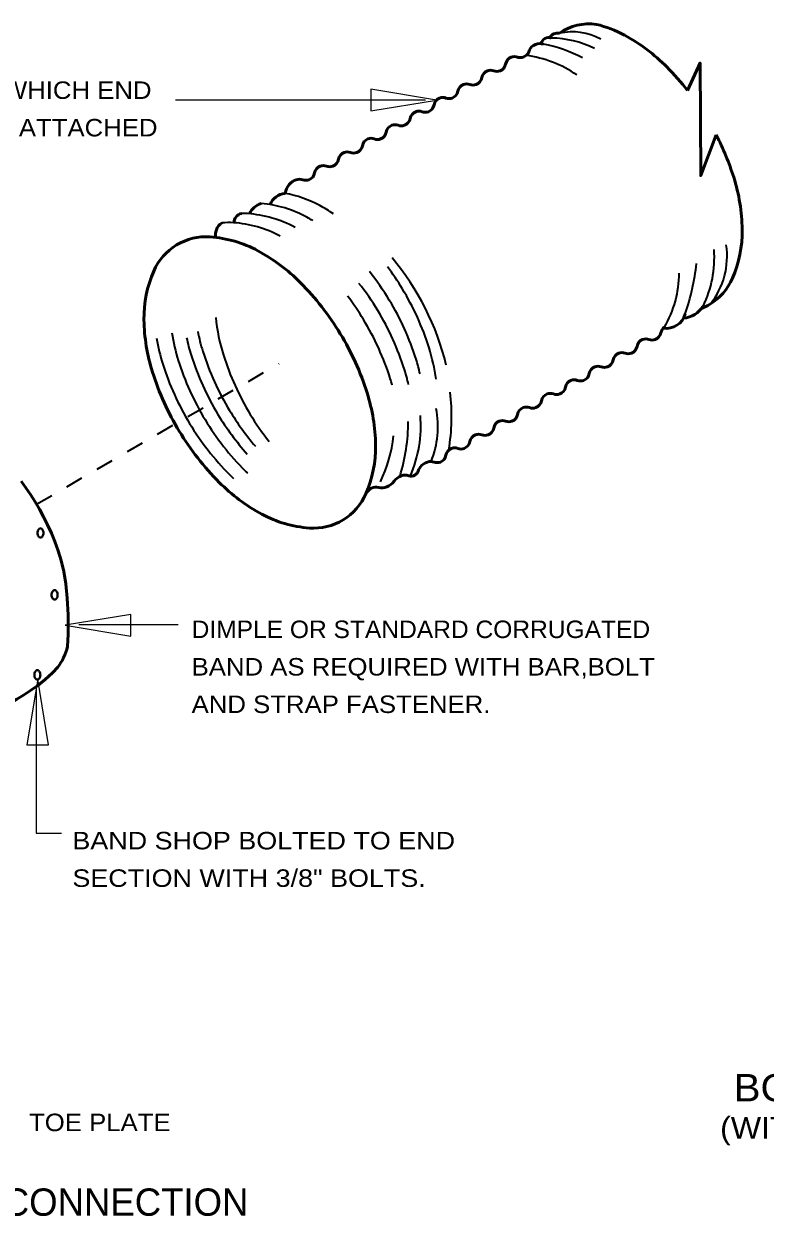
# Model space of a CAD drawing. Extents: x 35.6 to 70.9, y -0.1 to 21.9.
# Drawn here: x 46.09 to 50.33, y 6.67 to 13.49 of the extents above; entities that cross this region are included whole.
import ezdxf

# ---------------------------------------------------------------- set-up
doc = ezdxf.new("R2010")
doc.units = 0
doc.header["$LTSCALE"] = 0.05
doc.linetypes.add('DOTTED', pattern=[1.5, 0.3, -1.2])
doc.layers.add('1', color=7, linetype='Continuous', lineweight=40)
doc.layers.add('3', color=7, linetype='Continuous', lineweight=25)

msp = doc.modelspace()

# ---------------------------------------------------------------- linework, layer by layer
at = {"layer": '1', "lineweight": 53}
for points in [[(49.88708, 13.1105), (49.95783, 13.26733), (49.962, 12.62392), (50.05067, 12.85583)], [(46.34233, 9.93025), (46.34508, 10.00117), (46.34508, 10.11192), (46.34067, 10.20717), (46.33225, 10.28933), (46.3205, 10.3605), (46.30583, 10.42292), (46.28875, 10.47883), (46.26983, 10.5305), (46.24958, 10.57983), (46.228, 10.62717), (46.20533, 10.67267), (46.18158, 10.7165), (46.15675, 10.75867), (46.131, 10.79942), (46.10442, 10.83867), (46.077, 10.87658)], [(45.88208, 9.54692), (45.90992, 9.55825), (45.9435, 9.57308), (45.97825, 9.58983), (46.01442, 9.60842), (46.052, 9.62917), (46.091, 9.65242), (46.131, 9.67875), (46.172, 9.7085), (46.21358, 9.74233), (46.25558, 9.78067), (46.28617, 9.81192)]]:
    msp.add_lwpolyline(points, dxfattribs=at)
for centre, radius, start, end in [((49.14242, 13.389), 0.04937, 76.33591, 152.21402), ((49.3235, 13.19842), 0.29265, 81.83542, 125.38667), ((49.20517, 12.83492), 0.67249, 61.53572, 76.24189), ((49.04142, 13.31242), 0.06573, 70.3196, 153.66577), ((49.09267, 13.36675), 0.0457, 71.07779, 165.94963), ((49.02875, 12.50942), 1.0427, 44.82238, 61.53862), ((48.89683, 13.25267), 0.05087, 110.88612, 170.25502), ((48.89683, 13.25258), 0.05091, 69.14572, 110.85428), ((48.93308, 13.34717), 0.05043, 248.86012, 255.33099), ((48.929, 13.35225), 0.05451, 260.87737, 348.74644), ((48.76025, 13.17483), 0.0508, 69.14572, 110.85428), ((48.7965, 13.26992), 0.05092, 290.81299, 350.1819), ((48.659, 12.14108), 1.56457, 38.2858, 44.84392), ((48.65992, 13.192), 0.05087, 290.88612, 350.25502), ((48.76025, 13.17475), 0.05092, 110.813, 170.1819), ((48.7965, 13.26992), 0.05091, 249.14572, 290.85427), ((48.52342, 13.11417), 0.05087, 290.88612, 350.25502), ((48.62375, 13.097), 0.05087, 110.88612, 170.25502), ((48.62375, 13.09692), 0.05091, 69.14572, 110.85428), ((48.66, 13.19208), 0.05091, 249.14572, 290.85427), ((48.38692, 13.03642), 0.05092, 290.81299, 350.1819), ((48.48725, 13.01917), 0.05087, 110.88612, 170.25502), ((48.48725, 13.01908), 0.05091, 69.14572, 110.85428), ((48.5235, 13.11425), 0.05091, 249.14572, 290.85427), ((48.35067, 12.94125), 0.05092, 110.813, 170.1819), ((48.35067, 12.94133), 0.0508, 69.14572, 110.85428), ((48.38692, 13.03642), 0.05091, 249.14572, 290.85427), ((48.21417, 12.8635), 0.05087, 110.88612, 170.25502), ((48.21417, 12.86342), 0.05091, 69.14572, 110.85428), ((48.25042, 12.95858), 0.05091, 249.14572, 290.85427), ((48.25033, 12.9585), 0.05087, 290.88612, 350.25502), ((48.07758, 12.78567), 0.05081, 110.82585, 170.19476), ((48.07767, 12.78558), 0.05091, 69.14572, 110.85428), ((48.11392, 12.88075), 0.05091, 249.14572, 290.85427), ((48.11383, 12.88067), 0.05087, 290.88612, 350.25502), ((48.65933, 12.14142), 1.56403, 17.57629, 27.17802), ((47.94108, 12.70783), 0.05092, 110.813, 170.1819), ((47.94108, 12.70792), 0.0508, 69.14572, 110.85428), ((47.97733, 12.803), 0.05091, 249.14572, 290.85427), ((47.97733, 12.803), 0.05092, 290.81299, 350.1819), ((47.80458, 12.63), 0.05091, 69.14572, 110.85428), ((47.84075, 12.72508), 0.05087, 290.88612, 350.25502), ((47.70425, 12.64725), 0.05087, 290.88612, 350.25502), ((47.80458, 12.63008), 0.05087, 110.88612, 170.25502), ((47.84083, 12.72517), 0.05091, 249.14572, 290.85427), ((49.15617, 12.29908), 1.04277, 0.84786, 17.56411), ((47.69167, 12.50367), 0.10736, 140.53422, 170.21866), ((47.67633, 12.51625), 0.08758, 107.58179, 140.54451), ((47.668, 12.54267), 0.05992, 70.87942, 107.60289), ((47.70433, 12.64725), 0.0508, 250.82345, 290.82523), ((47.59258, 12.42558), 0.09658, 94.02021, 160.77965), ((47.48058, 12.36067), 0.10819, 107.09121, 155.76729), ((47.24517, 12.30375), 0.05257, 112.10468, 169.92184), ((47.34675, 12.35475), 0.05271, 100.617, 180.86197), ((47.13417, 11.94758), 0.32633, 85.9343, 121.21304), ((47.10933, 11.60217), 0.67259, 61.53771, 85.91094), ((47.34983, 12.26783), 0.1628, 163.91291, 179.12632), ((49.52633, 12.30458), 0.67258, 336.47377, 0.847), ((47.134, 11.94742), 0.32634, 121.17016, 156.4489), ((46.93325, 11.27683), 1.04253, 44.83499, 61.55124), ((47.45158, 11.80958), 0.67254, 156.49026, 180.86349), ((46.563, 10.90908), 1.56447, 31.1933, 44.82506), ((49.84375, 12.16633), 0.32635, 301.20423, 336.48296), ((49.85158, 11.95433), 0.14624, 274.77382, 327.52541), ((49.84383, 12.16675), 0.32667, 292.06527, 301.14739), ((47.82175, 11.81483), 1.04277, 180.84786, 197.56411), ((49.76508, 11.86175), 0.11206, 260.80133, 344.83653), ((49.78417, 11.71625), 0.05085, 126.77564, 170.20885), ((46.56325, 10.90917), 1.56418, 17.56315, 31.19491), ((49.64775, 11.6385), 0.05087, 110.88612, 170.25502), ((49.64775, 11.63842), 0.05091, 69.14572, 110.85428), ((49.684, 11.73358), 0.05091, 249.14572, 290.85427), ((49.68392, 11.7335), 0.05087, 290.88612, 350.25502), ((49.51125, 11.56067), 0.05087, 110.88612, 170.25502), ((49.51125, 11.56058), 0.05091, 69.14572, 110.85428), ((49.5475, 11.65575), 0.05091, 249.14572, 290.85427), ((49.54742, 11.65567), 0.05087, 290.88612, 350.25502), ((49.37467, 11.48275), 0.05092, 110.813, 170.1819), ((49.37467, 11.48283), 0.0508, 69.14572, 110.85428), ((49.41092, 11.57792), 0.05091, 249.14572, 290.85427), ((49.41092, 11.57792), 0.05092, 290.81299, 350.1819), ((48.31883, 11.97217), 1.56418, 197.56315, 211.19491), ((49.23817, 11.40492), 0.05091, 69.14572, 110.85428), ((49.27433, 11.5), 0.05087, 290.88612, 350.25502), ((49.13783, 11.42217), 0.05087, 290.88612, 350.25502), ((49.23817, 11.405), 0.05087, 110.88612, 170.25502), ((49.27442, 11.50008), 0.05091, 249.14572, 290.85427), ((47.06033, 11.0665), 1.04277, 0.84786, 17.56411), ((49.00133, 11.34442), 0.05092, 290.81299, 350.1819), ((49.10167, 11.32717), 0.05087, 110.88612, 170.25502), ((49.10167, 11.32708), 0.05091, 69.14572, 110.85428), ((49.13792, 11.42225), 0.05091, 249.14572, 290.85427), ((48.86475, 11.2665), 0.05087, 290.88612, 350.25502), ((48.96508, 11.24925), 0.05092, 110.813, 170.1819), ((48.96508, 11.24933), 0.0508, 69.14572, 110.85428), ((49.00133, 11.34442), 0.05091, 249.14572, 290.85427), ((48.82858, 11.1715), 0.05087, 110.88612, 170.25502), ((48.82858, 11.17142), 0.05091, 69.14572, 110.85428), ((48.86483, 11.26658), 0.05091, 249.14572, 290.85427), ((48.31875, 11.97233), 1.56419, 211.20122, 224.83298), ((48.69208, 11.09375), 0.05087, 110.88612, 170.25502), ((48.69208, 11.09367), 0.05091, 69.14572, 110.85428), ((48.72833, 11.18883), 0.05091, 249.14572, 290.85427), ((48.72833, 11.18875), 0.05081, 290.82585, 350.19476), ((47.43067, 11.072), 0.67239, 336.47047, 0.84369), ((48.5555, 11.01583), 0.05092, 110.813, 170.1819), ((48.5555, 11.01592), 0.0508, 69.14572, 110.85428), ((48.59175, 11.111), 0.05091, 249.14572, 290.85427), ((48.59175, 11.111), 0.05092, 290.81299, 350.1819), ((48.42725, 10.90208), 0.08758, 107.58179, 140.54451), ((48.41892, 10.9285), 0.05992, 70.87942, 107.60289), ((48.45525, 11.03308), 0.0508, 250.82345, 290.82523), ((48.45517, 11.03308), 0.05087, 290.88612, 350.25502), ((48.272, 10.85017), 0.06115, 69.88502, 111.22104), ((48.30708, 10.94642), 0.0413, 250.07107, 300.97537), ((48.30842, 10.94425), 0.03878, 300.92144, 326.74028), ((48.27467, 10.96667), 0.07927, 326.58811, 344.58772), ((48.44267, 10.89008), 0.10709, 140.81164, 148.78399), ((47.94908, 11.6045), 1.0427, 224.82238, 241.53862), ((48.1065, 10.7795), 0.0629, 76.64889, 115.47669), ((48.13908, 10.9165), 0.07792, 256.59306, 291.40302), ((48.13333, 10.931), 0.09354, 291.45049, 323.68669), ((48.28367, 10.82042), 0.09311, 111.31734, 143.67396), ((47.74792, 10.93383), 0.32635, 301.20423, 336.48296), ((48.14642, 10.74708), 0.11367, 137.99658, 153.77447), ((48.10333, 10.786), 0.05565, 115.46115, 138.10382), ((47.77275, 11.27917), 0.67259, 241.53771, 265.91094), ((47.74792, 10.93375), 0.32633, 265.9343, 301.21304), ((46.01292, 10.01425), 0.33994, 323.47504, 345.68719)]:
    msp.add_arc(centre, radius, start, end, dxfattribs=at)
at = {"layer": '1', "lineweight": 35}
for centre, radius, start, end in [((49.22908, 13.11258), 0.33295, 61.07459, 103.02089), ((48.91458, 12.58833), 0.79998, 62.33694, 79.26912), ((49.09758, 12.82683), 0.58319, 63.87327, 89.02811), ((48.878, 12.65758), 0.65851, 55.26364, 82.5002), ((47.46358, 11.86058), 0.67253, 61.537, 79.52499), ((47.38992, 11.79417), 0.67251, 61.54316, 84.97127), ((47.28742, 11.53533), 1.04244, 56.47354, 61.54568), ((47.26692, 12.02858), 0.3265, 85.91952, 97.31999), ((47.24225, 11.6835), 0.67246, 61.94042, 85.91521), ((47.34783, 12.0805), 0.32623, 85.87526, 91.89452), ((47.3235, 11.73517), 0.67245, 61.68511, 85.91761), ((47.21467, 11.47017), 1.0408, 59.43857, 61.56281), ((49.66983, 12.16417), 0.44271, 321.7649, 8.18841), ((47.03558, 11.18033), 1.51513, 13.74273, 39.93179), ((49.41233, 12.15308), 0.62726, 333.76994, 4.3198), ((46.84392, 11.10108), 1.56395, 31.19833, 38.48664), ((46.91708, 11.16783), 1.56429, 31.17937, 36.67734), ((48.60725, 12.266), 1.33819, 341.09585, 353.78125), ((46.77692, 11.04192), 1.56451, 31.1916, 38.09938), ((49.22317, 12.06933), 0.61569, 329.51331, 359.66032), ((46.69567, 10.99025), 1.56452, 31.18975, 37.12266), ((46.91742, 11.16717), 1.56432, 17.57486, 31.20662), ((46.84367, 11.10108), 1.56418, 17.56315, 31.19491), ((48.2275, 11.91075), 1.0427, 185.38045, 197.56105), ((46.69608, 10.99033), 1.56418, 17.56315, 31.19491), ((46.77725, 11.042), 1.56418, 17.56315, 31.19491), ((48.11008, 11.93242), 1.04316, 191.03226, 197.52992), ((47.88033, 11.85933), 1.04242, 189.14867, 197.57858), ((47.9695, 11.88158), 1.04305, 188.61905, 197.57669), ((48.04233, 11.9105), 1.042, 191.85299, 197.55916), ((48.54058, 12.0685), 1.56465, 197.56956, 211.20131), ((48.60667, 12.09058), 1.56432, 197.57486, 211.20662), ((48.72508, 12.0685), 1.56465, 197.56956, 211.20131), ((47.4145, 11.32483), 1.04284, 7.40062, 17.56166), ((48.37817, 12.0165), 1.5645, 197.55784, 211.1896), ((48.46642, 12.03858), 1.56418, 197.56315, 211.19491), ((47.34058, 11.25867), 1.04282, 12.80711, 17.54777), ((47.19433, 11.14808), 1.04155, 15.39566, 17.56138), ((47.27442, 11.19892), 1.04282, 12.75401, 17.58471), ((47.37233, 11.24667), 1.16543, 350.48165, 6.83427), ((48.53992, 12.068), 1.56386, 211.20019, 221.5513), ((48.60692, 12.09008), 1.56431, 211.18509, 220.41503), ((48.72442, 12.06825), 1.56394, 211.20601, 218.11379), ((47.65542, 11.19167), 0.7061, 336.10081, 4.89538), ((47.93625, 11.18725), 0.52327, 337.65859, 11.56158), ((48.37775, 12.01658), 1.56419, 211.20122, 224.83298), ((48.46633, 12.03875), 1.56419, 211.20122, 224.83298), ((47.19767, 11.222), 1.09233, 343.07795, 359.76106), ((47.39883, 11.22283), 0.81165, 334.43928, 353.78991), ((48.00892, 11.65117), 1.045, 224.88527, 226.61397), ((48.09892, 11.67167), 1.04482, 224.76189, 225.8929)]:
    msp.add_arc(centre, radius, start, end, dxfattribs=at)
at = {"layer": '1'}
for centre, radius, start, end in [((46.21183, 10.58017), 0.04146, 165.4265, 180.32347), ((46.21183, 10.57967), 0.04146, 179.67653, 194.5735), ((46.19983, 10.583), 0.02916, 147.13098, 164.94404), ((46.19983, 10.57683), 0.02916, 195.05596, 212.86901), ((46.19233, 10.588), 0.02016, 123.16026, 147.63001), ((46.18742, 10.59533), 0.01134, 89.433, 122.25316), ((46.18758, 10.59533), 0.01134, 57.74684, 90.567), ((46.18267, 10.588), 0.02016, 32.36999, 56.83974), ((46.17517, 10.58325), 0.02905, 14.57087, 32.38392), ((46.17517, 10.57658), 0.02905, 327.61607, 345.42912), ((46.16317, 10.57983), 0.0415, 0.11683, 15.0138), ((46.16317, 10.58), 0.0415, 344.98619, 359.88316), ((46.19217, 10.57183), 0.02002, 212.76512, 237.23487), ((46.1875, 10.56458), 0.01139, 237.03285, 269.85301), ((46.1875, 10.56458), 0.01139, 270.14699, 302.96715), ((46.18283, 10.57183), 0.02002, 302.76512, 327.23487), ((46.2925, 10.22567), 0.0415, 164.98619, 179.88316), ((46.2805, 10.22908), 0.02905, 147.61607, 165.42912), ((46.27308, 10.23367), 0.0203, 122.76512, 147.23487), ((46.26808, 10.24133), 0.0112, 89.63892, 122.45908), ((46.26825, 10.24117), 0.01134, 57.74684, 90.567), ((46.26333, 10.23383), 0.02016, 32.36999, 56.83974), ((46.25583, 10.22883), 0.02916, 15.05596, 32.86901), ((46.24383, 10.226), 0.04146, 359.67653, 14.5735), ((46.2925, 10.22583), 0.0415, 180.11683, 195.0138), ((46.2805, 10.22242), 0.02905, 194.57087, 212.38393), ((46.27292, 10.21783), 0.02016, 213.16026, 237.63001), ((46.26825, 10.21025), 0.01124, 236.81869, 269.63886), ((46.26817, 10.21042), 0.01139, 270.14699, 302.96715), ((46.2635, 10.21767), 0.02002, 302.76512, 327.23487), ((46.25583, 10.22267), 0.02916, 327.13098, 344.94404), ((46.24383, 10.2255), 0.04146, 345.4265, 0.32347), ((46.19392, 9.76875), 0.04146, 165.4265, 180.32347), ((46.19392, 9.76825), 0.04146, 179.67653, 194.5735), ((46.18192, 9.77158), 0.02916, 147.13098, 164.94404), ((46.18192, 9.76542), 0.02916, 195.05596, 212.86901), ((46.17442, 9.76042), 0.02016, 212.36999, 236.83974), ((46.17425, 9.77658), 0.02002, 122.76512, 147.23487), ((46.16958, 9.78383), 0.01139, 90.14699, 122.96715), ((46.1695, 9.784), 0.01124, 56.81869, 89.63886), ((46.16483, 9.77642), 0.02016, 33.16026, 57.63001), ((46.16467, 9.76058), 0.0203, 302.76512, 327.23487), ((46.15725, 9.77183), 0.02905, 14.57087, 32.38392), ((46.15725, 9.76517), 0.02905, 327.61607, 345.42912), ((46.14525, 9.76842), 0.0415, 0.11683, 15.0138), ((46.14525, 9.76858), 0.0415, 344.98619, 359.88316), ((46.1695, 9.75308), 0.01134, 237.74684, 270.567), ((46.16967, 9.75292), 0.0112, 269.63892, 302.45908)]:
    msp.add_arc(centre, radius, start, end, dxfattribs=at)
at = {"layer": '3'}
for p, q in [((48.38908, 13.05542), (46.95858, 13.05542)), ((46.40758, 10.05658), (46.97408, 10.05658))]:
    msp.add_line(p, q, dxfattribs=at)
at = {"layer": '3', "linetype": 'DOTTED', "lineweight": 35}
msp.add_line((46.16533, 10.74408), (47.55175, 11.54858), dxfattribs=at)
at = {"layer": '3', "lineweight": 13}
for points in [[(48.07658, 13.11792), (48.07658, 12.99292), (48.45158, 13.05542), (48.45158, 13.05542)], [(46.7035, 9.98975), (46.7035, 10.11475), (46.3285, 10.05225), (46.3285, 10.05225)], [(46.10917, 9.3685), (46.23417, 9.3685), (46.17167, 9.7435), (46.17167, 9.7435)]]:
    msp.add_lwpolyline(points, close=True, dxfattribs=at)
at = {"layer": '3'}
msp.add_lwpolyline([(46.16342, 9.681), (46.16342, 8.86383), (46.308, 8.86383)], dxfattribs=at)

# ---------------------------------------------------------------- texts
for s, height, width, p in [('PIPE TO WHICH END', 0.1, 1.1, (45.35133, 13.06183)), ('SECTION IS ATTACHED', 0.1, 1.1, (45.18942, 12.8475)), ('DIMPLE OR STANDARD CORRUGATED', 0.1, 1.05, (47.0515, 9.97917)), ('BAND AS REQUIRED WITH BAR,BOLT', 0.1, 1.1, (47.0515, 9.76483)), ('AND STRAP FASTENER.', 0.1, 1.1, (47.0515, 9.55058)), ('BAND SHOP BOLTED TO END', 0.1, 1.15, (46.36992, 8.77083)), ('SECTION WITH 3/8" BOLTS.', 0.1, 1.15, (46.36992, 8.55658)), ('BOLTED OR RIVETED CONNECTION', 0.1562, 1.1, (50.15067, 7.33017)), ('TOE PLATE', 0.1, 1.1, (46.12208, 7.15983)), (' (WITH OR WITHOUT CONNECTOR SECTION)', 0.125, 1.1, (50.02133, 7.11592))]:
    msp.add_text(s, height=height, dxfattribs=dict(at, width=width)).set_placement(p)
msp.add_text('BAND CONNECTION', height=0.1562, dxfattribs=at).set_placement((45.33367, 6.676))

doc.saveas('drawing.dxf')
